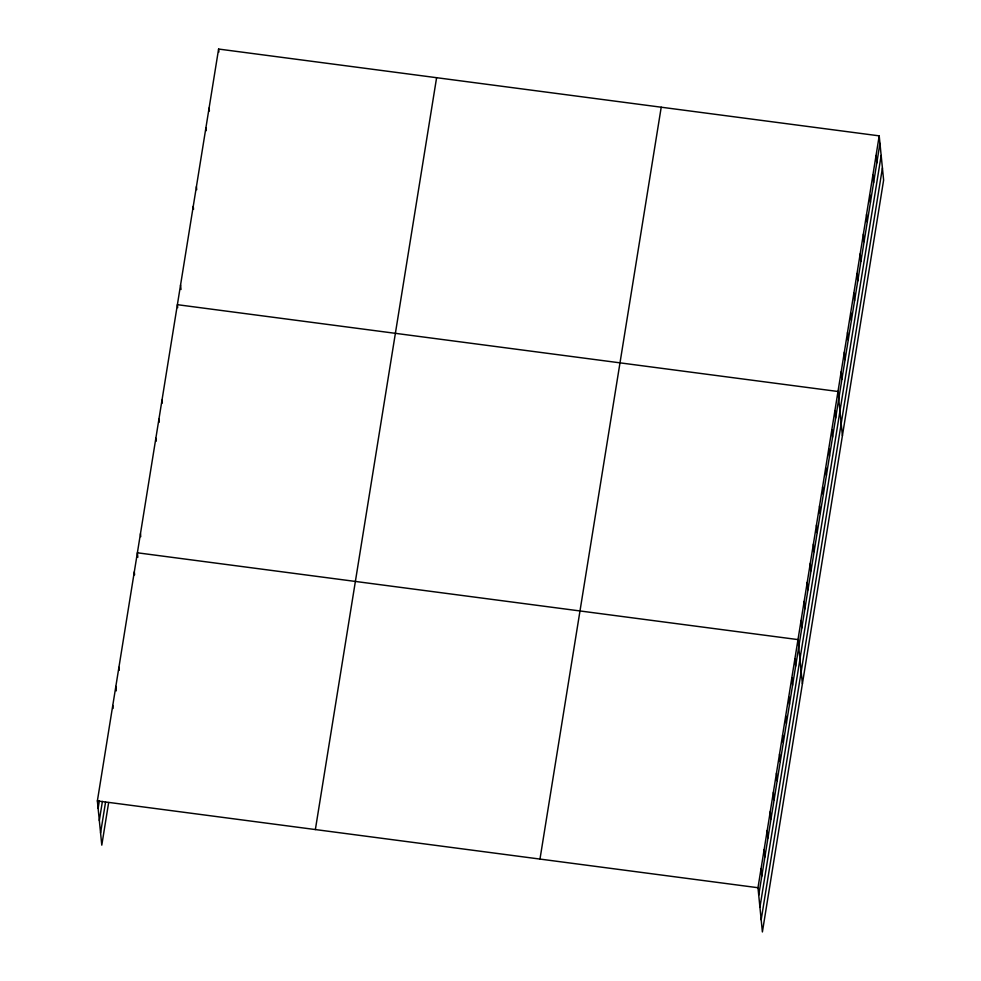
<?xml version="1.0" encoding="UTF-8"?>
<svg xmlns="http://www.w3.org/2000/svg" width="981" height="981" viewBox="0 0 981 981"><rect width="100%" height="100%" fill="white"/><g stroke="black" fill="none" stroke-linecap="round" stroke-linejoin="round"><path stroke-width="1.47" d="M108.646 802.568L101.791 845.144L97.377 800.913L218.604 49.05L879.209 135.856L883.623 180.087L762.396 931.95L757.982 887.719L879.209 135.856M98.112 808.369L99.302 801.036M99.326 820.508L102.404 801.416M100.577 833.004L105.543 802.176M315.367 829.558L436.606 77.695M539.979 859.074L661.219 107.211M758.73 895.175L879.957 143.324M759.932 907.315L881.171 155.452M761.182 919.81L882.422 167.959M97.377 800.913L757.982 887.719M876.045 155.525L876.793 162.981M872.869 175.182L873.617 182.65M869.706 194.851L870.441 202.307M866.53 214.508L867.278 221.976M863.366 234.177L864.102 241.645M860.19 253.846L860.938 261.302M857.014 273.503L857.762 280.971M853.85 293.172L854.598 300.627M850.674 312.829L851.422 320.296M847.51 332.498L848.246 339.966M844.334 352.167L845.082 359.622M841.171 371.824L841.906 379.291M842.409 435.723L837.995 391.493L177.389 304.686L177.684 307.666M834.917 410.573L835.665 418.041M831.839 429.666L832.587 437.121M828.761 448.746L829.509 456.214M825.683 467.827L826.431 475.295M822.605 486.919L823.353 494.375M819.527 506L820.275 513.468M816.45 525.093L817.198 532.548M813.372 544.173L814.12 551.641M810.294 563.266L811.042 570.721M807.216 582.346L807.964 589.814M804.138 601.427L804.886 608.894M801.06 620.519L801.808 627.975M802.397 683.843L797.982 639.6L137.377 552.793L137.831 557.269M794.904 658.692L795.652 666.148M791.826 677.773L792.574 685.241M788.761 696.866L789.497 704.321M785.683 715.946L786.419 723.414M782.605 735.027L783.341 742.494M779.527 754.119L780.263 761.575M776.449 773.2L777.185 780.668M773.371 792.292L774.107 799.748M770.293 811.373L771.029 818.841M767.216 830.453L767.964 837.921M764.138 849.546L764.886 857.002M761.06 868.626L761.808 876.094M218.604 49.05L218.898 52.03M209.088 108.045L209.394 111.025M205.924 127.702L206.218 130.694M196.408 186.697L196.703 189.689M193.245 206.366L193.539 209.345M180.553 285.017L181.007 289.493M162 400.113L162.294 403.093M158.922 419.194L159.216 422.186M155.844 438.286L156.138 441.266M140.455 533.713L140.749 536.693M134.299 571.886L134.593 574.866M118.909 667.313L119.216 670.293M115.832 686.393L116.285 690.869M112.754 705.486L113.06 708.466"/></g></svg>
